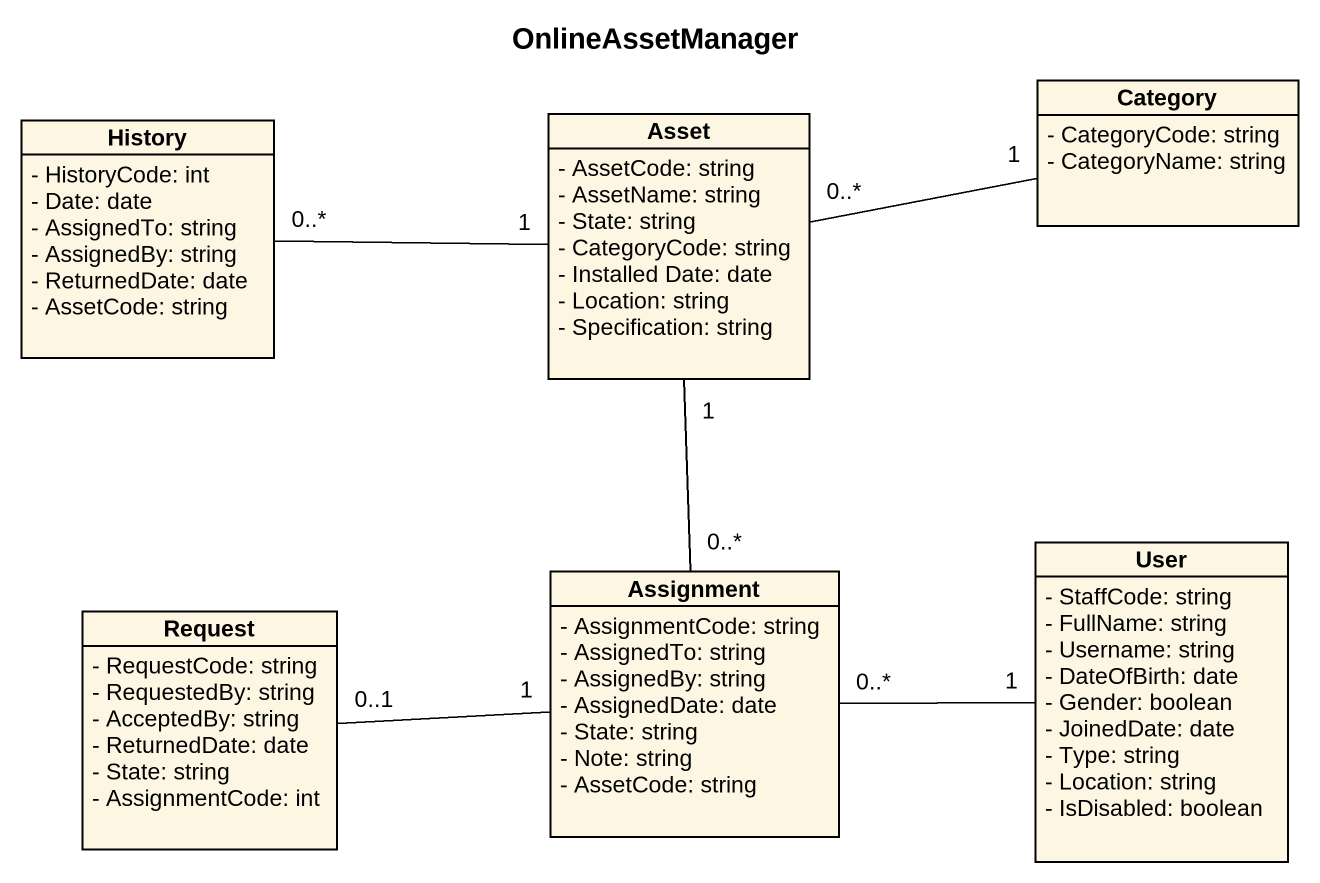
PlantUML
@startuml
title OnlineAssetManager
hide circle
hide empty members
skinparam classAttributeIconSize 0
class History {
  - HistoryCode: int
  - Date: date
  - AssignedTo: string
  - AssignedBy: string
  - ReturnedDate: date
  - AssetCode: string
}
class Asset {
  - AssetCode: string
  - AssetName: string
  - State: string
  - CategoryCode: string
  - Installed Date: date
  - Location: string
  - Specification: string
}
class Category {
  - CategoryCode: string
  - CategoryName: string
}
class Request {
  - RequestCode: string
  - RequestedBy: string
  - AcceptedBy: string
  - ReturnedDate: date
  - State: string
  - AssignmentCode: int
}
class Assignment {
  - AssignmentCode: string
  - AssignedTo: string
  - AssignedBy: string
  - AssignedDate: date
  - State: string
  - Note: string
  - AssetCode: string
}
class User {
  - StaffCode: string
  - FullName: string
  - Username: string
  - DateOfBirth: date
  - Gender: boolean
  - JoinedDate: date
  - Type: string
  - Location: string
  - IsDisabled: boolean
}
Asset "1" -left- "0..*" History
Asset "0..*" -right- "1" Category
Asset "1" -- "0..*" Assignment
Assignment "1" -left- "0..1" Request
User "1" -left- "0..*" Assignment
@enduml
